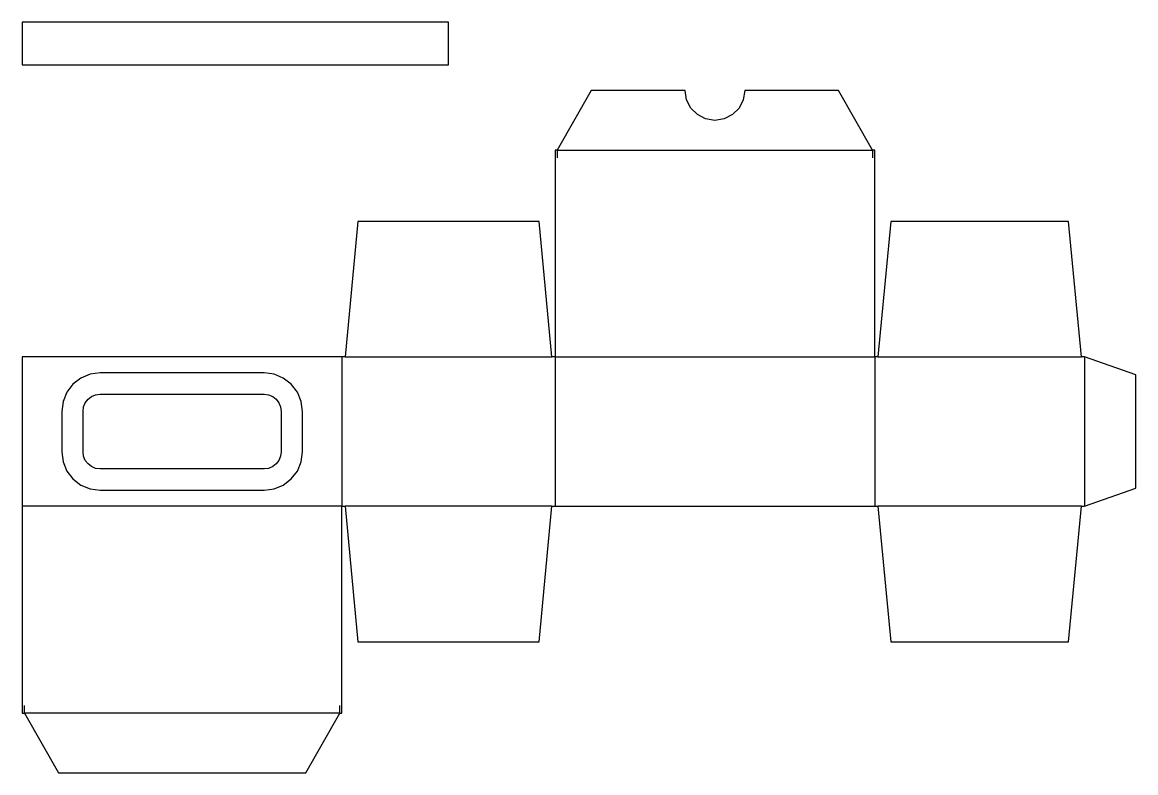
# Model space of a CAD drawing. Header units: millimetres. Extents: x 5 to 266, y 5 to 181.
import ezdxf

# ---------------------------------------------------------------- set-up
doc = ezdxf.new("R2010")
doc.units = ezdxf.units.MM
for name, color, linetype in [('CREASE', 5, 'CONTINUOUS'), ('CUT', 1, 'CONTINUOUS'), ('ENGRAVE', 7, 'CONTINUOUS'), ('FILM', 3, 'CONTINUOUS')]:
    doc.layers.add(name, color=color, linetype=linetype)

msp = doc.modelspace()

# ---------------------------------------------------------------- linework, layer by layer
at = {"layer": 'CREASE'}
for points in [[(130.5, 151), (204.5, 151)], [(80, 102.5), (80, 67.5)], [(80.76, 102.5), (129.24, 102.5)], [(130, 102.5), (130, 67.5)], [(130, 102.5), (205, 102.5)], [(205, 102.5), (205, 67.5)], [(205.76, 102.5), (253.48, 102.5)], [(254.24, 102.5), (254.24, 67.5)], [(80, 67.5), (5, 67.5)], [(129.24, 67.5), (80.76, 67.5)], [(253.48, 67.5), (205.76, 67.5)], [(79.5, 19), (5.5, 19)]]:
    msp.add_lwpolyline(points, dxfattribs=at)
at = {"layer": 'CUT'}
for points in [[(5, 102.5), (5, 19), (5.5, 19), (13.5, 5), (71.5, 5), (79.5, 19), (80, 19), (80, 67.5), (80.76, 67.5), (83.76, 35.69), (126.24, 35.69), (129.24, 67.5), (205.76, 67.5), (208.76, 35.69), (250.48, 35.69), (253.48, 67.5), (254.24, 67.5), (266.24, 71.7), (266.24, 98.3), (254.24, 102.5), (253.48, 102.5), (250.48, 134.31), (208.76, 134.31), (205.76, 102.5), (205, 102.5), (205, 151), (204.5, 151), (196.5, 165), (174.5, 165), (174.157, 162.837), (173.163, 160.886), (171.615, 159.337), (169.663, 158.343), (167.5, 158), (165.337, 158.343), (163.386, 159.337), (161.837, 160.886), (160.843, 162.837), (160.5, 165), (138.5, 165), (130.5, 151), (130, 151), (130, 102.5), (129.24, 102.5), (126.24, 134.31), (83.76, 134.31), (80.76, 102.5)], [(23.25, 76.25), (22.215, 76.386), (21.25, 76.786), (20.422, 77.422), (19.786, 78.25), (19.386, 79.215), (19.25, 80.25), (19.25, 89.75), (19.386, 90.785), (19.786, 91.75), (20.422, 92.578), (21.25, 93.214), (22.215, 93.614), (23.25, 93.75), (61.75, 93.75), (62.785, 93.614), (63.75, 93.214), (64.578, 92.578), (65.214, 91.75), (65.614, 90.785), (65.75, 89.75), (65.75, 80.25), (65.614, 79.215), (65.214, 78.25), (64.578, 77.422), (63.75, 76.786), (62.785, 76.386), (61.75, 76.25)]]:
    msp.add_lwpolyline(points, close=True, dxfattribs=at)
for points in [[(130.5, 151), (130.5, 149.24)], [(204.5, 151), (204.5, 149.24)], [(5.5, 19), (5.5, 20.76)], [(79.5, 19), (79.5, 20.76)]]:
    msp.add_lwpolyline(points, dxfattribs=at)
at = {"layer": 'ENGRAVE'}
msp.add_lwpolyline([(5, 171), (105, 171), (105, 181), (5, 181)], close=True, dxfattribs=at)
at = {"layer": 'FILM'}
msp.add_lwpolyline([(61.75, 71.25), (64.079, 71.557), (66.25, 72.456), (68.114, 73.886), (69.544, 75.75), (70.443, 77.921), (70.75, 80.25), (70.75, 89.75), (70.443, 92.079), (69.544, 94.25), (68.114, 96.114), (66.25, 97.544), (64.079, 98.443), (61.75, 98.75), (23.25, 98.75), (20.921, 98.443), (18.75, 97.544), (16.886, 96.114), (15.456, 94.25), (14.557, 92.079), (14.25, 89.75), (14.25, 80.25), (14.557, 77.921), (15.456, 75.75), (16.886, 73.886), (18.75, 72.456), (20.921, 71.557), (23.25, 71.25)], close=True, dxfattribs=at)

doc.saveas('drawing.dxf')
